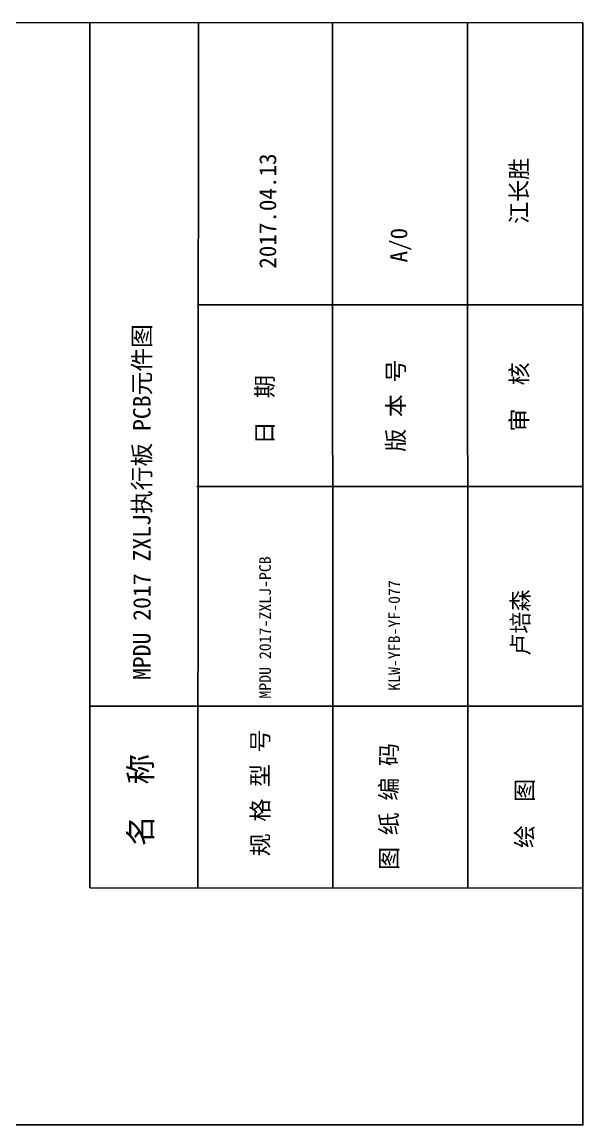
# Model space of a CAD drawing. Extents: x 749 to 923, y 554 to 649.
# Drawn here: x 874.9 to 923.2, y 554.4 to 649.3 of the extents above; entities that cross this region are included whole.
import ezdxf

# ---------------------------------------------------------------- set-up
doc = ezdxf.new("R2010")
doc.units = 0
doc.header["$MEASUREMENT"] = 0
doc.layers.get('0').update_dxf_attribs({"linetype": 'CONTINUOUS'})
doc.layers.add('标题1', color=7, linetype='CONTINUOUS')

msp = doc.modelspace()

# ---------------------------------------------------------------- linework, layer by layer
at = {"linetype": 'Continuous'}
for p, q in [((880.723, 574.781), (880.739, 649.327)), ((890.027, 574.781), (890.082, 649.301)), ((901.65, 574.781), (901.604, 649.301)), ((913.272, 574.781), (913.221, 649.272)), ((890.027, 624.987), (923.169, 624.969)), ((889.949, 609.348), (923.169, 609.349)), ((880.723, 590.44), (923.165, 590.433)), ((880.723, 574.781), (923.162, 574.756))]:
    msp.add_line(p, q, dxfattribs=at)
msp.add_lwpolyline([(748.67, 649.28), (923.171, 649.258), (923.171, 554.379), (748.67, 554.379)], close=True, dxfattribs=at)

# ---------------------------------------------------------------- texts
at = {"layer": '标题1', "color": 7, "attachment_point": 1, "rotation": 90}
for s, insert, char_height, width in [('\\pt4.835;{\\fSimSun|b0|i0|c134|p54;\\C0;2017.04.13}', (895.308, 628.094), 1.458, 0.972), ('\\pt4.835;{\\C0;江长胜}', (916.941, 631.949), 1.458, 19.09166), ('\\pt4.835;{\\fSimSun|b0|i0|c134|p54;\\C0;A/0}', (906.591, 628.631), 1.458, 0.972), ('\\pt4.835;{\\C0;MPDU 2017-ZXLJ-PCB}', (895.308, 591.082), 1, 17.50414), ('\\pt4.835;{\\C0;KLW-YFB-YF-077}', (906.423, 591.755), 1, 19.27596), ('\\pt4.835;{\\C0;卢培森}', (917.066, 594.778), 1.458, 19.09166)]:
    msp.add_mtext(s, dxfattribs=dict(at, insert=insert, char_height=char_height, width=width))
at = {"layer": '标题1', "color": 7, "rotation": 90}
for s, insert, char_height, attachment_point in [('\\pt4.835;{\\C0;MPDU 2017 ZXLJ\\fSimSun|b0|i0|c134|p2;执行板\\Ftxt|c134; PCB\\fSimSun|b0|i0|c134|p54;元件图}', (886.121, 592.679), 1.5, 7), ('\\pt4.835;{\\fSimSun|b0|i0|c134|p54;\\C0;版 本 号}', (906.335, 612.328), 1.458, 1), ('\\pt4.835;{\\fSimSun|b0|i0|c134|p54;\\C0;审  核}', (916.955, 614.071), 1.458, 1), ('\\pt4.835;{\\fSimSun|b0|i0|c134|p54;\\C0;日  期}', (895.046, 612.972), 1.458, 1), ('\\pt4.835;{\\fSimSun|b0|i0|c134|p54;\\C0;规 格 型 号}', (894.664, 577.507), 1.458, 1), ('\\pt4.835;{\\fSimSun|b0|i0|c134|p54;\\C0;图 纸 编 码}', (905.736, 576.33), 1.458, 1), ('\\pt4.835;{\\fSimSun|b0|i0|c134|p54;\\C0;名  称}', (884.12, 578.382), 1.944, 1), ('\\pt4.835;{\\fSimSun|b0|i0|c134|p54;\\C0;绘  图}', (917.418, 578.214), 1.458, 1)]:
    msp.add_mtext(s, dxfattribs=dict(at, insert=insert, char_height=char_height, attachment_point=attachment_point))

doc.saveas('drawing.dxf')
